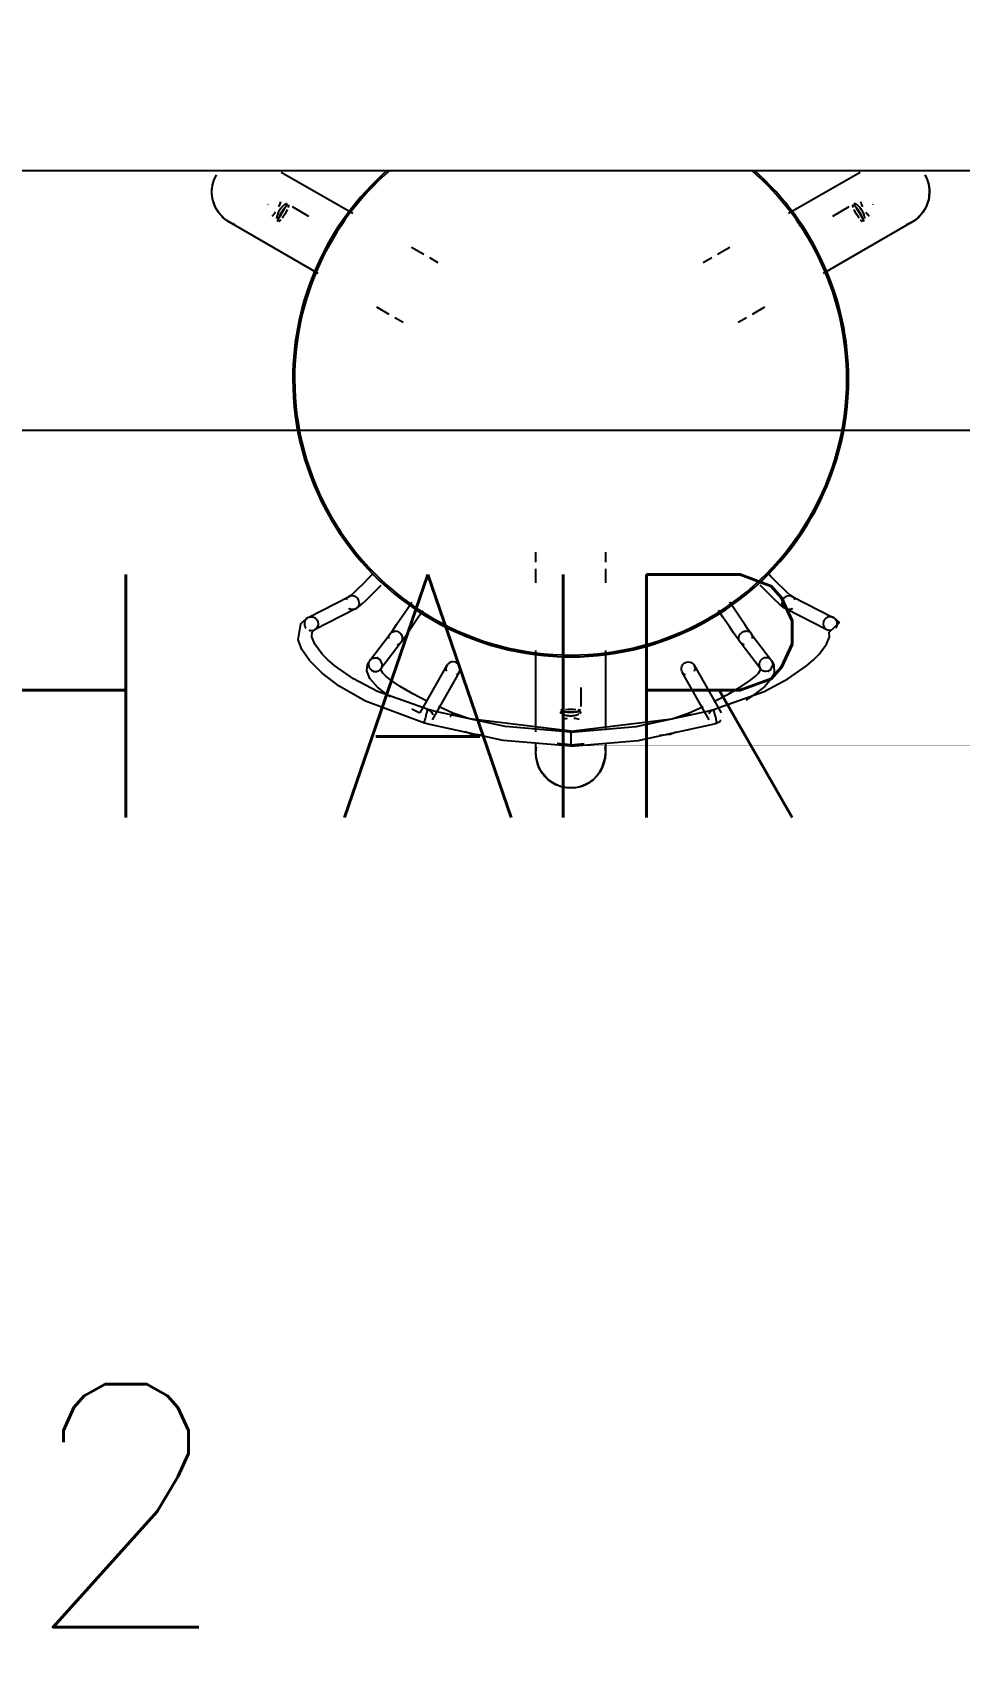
# Model space of a CAD drawing. Header units: millimetres. Extents: x 148480 to 578986, y 39883 to 155062.
# Drawn here: x 254010 to 254774, y 121563 to 122895 of the extents above; entities that cross this region are included whole.
import ezdxf

# ---------------------------------------------------------------- set-up
doc = ezdxf.new("R2010")
doc.units = ezdxf.units.MM
for name, color, linetype in [('HATCH', 8, 'Continuous'), ('Hatch 01_UC', 7, 'Continuous'), ('HVAC-SECTIONS', 7, 'Continuous'), ('I - MODULAR', 44, 'Continuous'), ('Layer4', 6, 'Continuous'), ('M-HVAC-TEXT', 7, 'Continuous')]:
    doc.layers.add(name, color=color, linetype=linetype)
doc.styles.add('R', font='romans.shx')

# ---------------------------------------------------------------- blocks, each defined once
blk = doc.blocks.new('GFC1')
at = {"color": 8}
for p, q in [((326955.2, 123703.8), (326965.3, 123698)), ((327207.1, 123698), (327217.2, 123703.8)), ((326970, 123695.2), (326976.9, 123691.2)), ((327195.4, 123691.2), (327202.3, 123695.2)), ((326936.7, 123648.4), (326926.6, 123654.3)), ((327245.8, 123654.3), (327235.7, 123648.4)), ((326948.3, 123641.7), (326941.4, 123645.7)), ((327230.9, 123645.7), (327224, 123641.7)), ((327057.6, 123444.5), (327057.6, 123452.5)), ((327114.8, 123452.5), (327114.8, 123444.5)), ((327057.6, 123427.3), (327057.6, 123439)), ((327114.8, 123439), (327114.8, 123427.3))]:
    blk.add_line(p, q, dxfattribs=at)
at = {"layer": 'I - MODULAR', "color": 8}
for p, q in [((326847.9, 123765.7), (326906.8, 123731.7)), ((327265.6, 123731.7), (327324.5, 123765.7)), ((326837.4, 123738.6), (326837.2, 123738.9)), ((326856.8, 123737.2), (326870.3, 123729.4)), ((327302, 123729.4), (327315.6, 123737.2)), ((327335.1, 123738.9), (327334.9, 123738.6)), ((326878.2, 123682.2), (326805.2, 123724.3)), ((327367.2, 123724.3), (327294.2, 123682.2)), ((326870, 123398.8), (326903.8, 123416.1)), ((327268.6, 123416.1), (327302.4, 123398.8)), ((326868.8, 123398), (326864.9, 123394.6)), ((326909, 123405.9), (326875.2, 123388.6)), ((327297.2, 123388.6), (327263.4, 123405.9)), ((327307.5, 123394.6), (327303.6, 123398)), ((326876.3, 123389.4), (326873.3, 123386.8)), ((326920.8, 123363.5), (326937.5, 123385.4)), ((327234.9, 123385.4), (327251.6, 123363.5)), ((327307.5, 123394.6), (327299.1, 123386.8)), ((326946.6, 123378.5), (326929.9, 123356.6)), ((327057.6, 123304.7), (327057.6, 123371.6)), ((327114.8, 123371.6), (327114.8, 123305.9)), ((327242.5, 123356.6), (327225.8, 123378.5)), ((326962.2, 123320.2), (326984.4, 123359.5)), ((327188, 123359.5), (327210.1, 123320.2)), ((326994.4, 123353.8), (326972.2, 123314.6)), ((327200.2, 123314.6), (327178, 123353.8)), ((327094.5, 123341.1), (327094.5, 123325.5)), ((326962, 123320), (326955.4, 123323.4)), ((326989.1, 123320.1), (326977.4, 123325.5)), ((327183.3, 123320.1), (327195.3, 123325.6)), ((327057.6, 123287.2), (327057.6, 123295.2)), ((327086.2, 123293.8), (327075, 123295)), ((327086.2, 123293.8), (327097.4, 123295)), ((327114.8, 123295.4), (327114.8, 123287.2))]:
    blk.add_line(p, q, dxfattribs=at)
at = {"layer": 'I - MODULAR', "color": 8, "linetype": 'Continuous'}
blk.add_lwpolyline([(327658, 123766.8), (323758, 123766.8), (323758, 124366.8), (327658, 124366.8)], close=True, dxfattribs=at)
at = {"layer": 'I - MODULAR', "color": 8, "flags": 128}
for points in [[(326805.2, 123724.3), (326801.7, 123726.7), (326796.1, 123732.5), (326794, 123736), (326791.3, 123743.6), (326790.8, 123747.5), (326790.8, 123751.7), (326792.1, 123758.1), (326794.5, 123763.5)], [(327377.9, 123763.5), (327379.7, 123759.5), (327380.9, 123755.6), (327381.5, 123751.7), (327381.1, 123743.6), (327378.4, 123736), (327376.3, 123732.6), (327370.6, 123726.7), (327367.2, 123724.3)], [(326903.3, 123415.8), (326905.4, 123417.3), (326907.9, 123419.5), (326911.5, 123423), (326914.7, 123426.1), (326921.2, 123432.6), (326923.2, 123434.7)], [(326909.5, 123406.2), (326910.1, 123406.5), (326911.3, 123407.4), (326914.4, 123410), (326917.7, 123413.1), (326920.3, 123415.6), (326923.9, 123419.1), (326930.2, 123425.4)], [(327262.9, 123406.2), (327262.3, 123406.5), (327261.1, 123407.4), (327258, 123410), (327254.7, 123413.1), (327252.1, 123415.6), (327248.5, 123419.1), (327242.2, 123425.4)], [(327269.1, 123415.8), (327267, 123417.3), (327264.5, 123419.5), (327260.9, 123423), (327257.7, 123426.1), (327251.1, 123432.6), (327249.2, 123434.7)], [(326902.5, 123415.2), (326902.1, 123414.7), (326901.7, 123414.2), (326901.2, 123413.4)], [(326912, 123411), (326911.8, 123412.4), (326911.3, 123413.8), (326910.4, 123415), (326909.2, 123415.9), (326907.9, 123416.4), (326906.4, 123416.7), (326905, 123416.5), (326903.6, 123416), (326902.5, 123415.2)], [(326937.4, 123385.3), (326940.2, 123389.2), (326942.8, 123393), (326945.9, 123397.4), (326951.4, 123405.6), (326955.4, 123411.5)], [(327235, 123385.3), (327232.2, 123389.2), (327229.6, 123393), (327226.5, 123397.4), (327221, 123405.6), (327217, 123411.5)], [(327269.9, 123415.2), (327268.7, 123416), (327267.4, 123416.5), (327266, 123416.7), (327264.5, 123416.4), (327263.2, 123415.9), (327262, 123415), (327261.1, 123413.8), (327260.6, 123412.4), (327260.3, 123411)], [(327271.1, 123413.4), (327270.7, 123414.2), (327270.2, 123414.7), (327269.9, 123415.2)], [(326868.7, 123397.9), (326869.8, 123398.7), (326871, 123399.2), (326872.3, 123399.4), (326873.6, 123399.3), (326874.6, 123399.1), (326875.7, 123398.6), (326876.5, 123397.8), (326877.4, 123396.6), (326878, 123395.2), (326878.2, 123393.7)], [(326946.6, 123378.5), (326947.7, 123380), (326949.4, 123382.4), (326952, 123386.2), (326955.1, 123390.7), (326960.7, 123399), (326964.5, 123404.5)], [(327225.7, 123378.5), (327224.7, 123380), (327223, 123382.4), (327220.4, 123386.1), (327217.3, 123390.7), (327211.6, 123399), (327207.9, 123404.5)], [(327303.7, 123397.9), (327304.2, 123397.4), (327304.6, 123396.7), (327305, 123396), (327305.3, 123395.3), (327305.4, 123394.5), (327305.5, 123393.7)], [(326965.7, 123311.8), (326917.1, 123329.9), (326895.5, 123342.2), (326881.4, 123352.9), (326871.1, 123363.3), (326864.9, 123372.5), (326861.9, 123380.4), (326864.1, 123393.7), (326864.9, 123394.6)], [(326968.7, 123322.9), (326927, 123337.9), (326907.3, 123348.3), (326892, 123358.9), (326886.3, 123363.9), (326881.6, 123368.6), (326875.5, 123376.9), (326873.1, 123382.9), (326873.3, 123386.8)], [(326878.2, 123393.7), (326878.2, 123392.8), (326877.9, 123391.9), (326877.6, 123391), (326877.1, 123390.2), (326876.5, 123389.5)], [(326946.7, 123378.7), (326947.3, 123379.7), (326947.6, 123381), (326947.7, 123382.4), (326947.4, 123383.7), (326946.7, 123385), (326945.8, 123386), (326944.7, 123386.8), (326943.4, 123387.4), (326942, 123387.6)], [(327203.7, 123322.9), (327245.4, 123337.9), (327265.1, 123348.3), (327280.4, 123358.9), (327286.1, 123363.9), (327290.8, 123368.6), (327296.9, 123376.9), (327299.3, 123382.9), (327299.1, 123386.8)], [(327235.1, 123385.2), (327234.7, 123385.6), (327234.2, 123386.1), (327233.7, 123386.6), (327233.1, 123386.9), (327232.4, 123387.2), (327231.8, 123387.4), (327231.1, 123387.5), (327230.4, 123387.6)], [(327236, 123381.5), (327236, 123382.8), (327235.6, 123384.2), (327235.1, 123385.2)], [(327300.2, 123388.1), (327298.6, 123388.1), (327297.2, 123388.7), (327295.9, 123389.5)], [(327305.5, 123393.7), (327305.3, 123392.3), (327304.5, 123390.3), (327304.2, 123390.1)], [(326943.3, 123376.4), (326943.9, 123376.5), (326944.5, 123376.8), (326945, 123377), (326945.5, 123377.4), (326946, 123377.8), (326946.4, 123378.3), (326946.7, 123378.7)], [(326937.9, 123333.4), (326932.2, 123337.3), (326927, 123341.4), (326920.7, 123348.6), (326918.3, 123355), (326919, 123359.9), (326920, 123362.1), (326920.1, 123362.3)], [(326920.6, 123363.3), (326921.2, 123364), (326921.9, 123364.6), (326922.7, 123365.1), (326923.5, 123365.4), (326924.4, 123365.6), (326925.3, 123365.7)], [(326925.3, 123365.7), (326927.3, 123365.5), (326926.9, 123365.5), (326929, 123364.3), (326931, 123359.9), (326930, 123356.8)], [(326968.3, 123329.7), (326956.1, 123336), (326945.8, 123341.9), (326939, 123346.5), (326934.3, 123350.2), (326931.6, 123353), (326929.7, 123356.2), (326930.6, 123357.8)], [(326989.4, 123362.3), (326988.1, 123362.2), (326986.8, 123361.7), (326985.7, 123361), (326984.8, 123360), (326984.1, 123358.9)], [(326994.7, 123354.4), (326995.1, 123356.6), (326994.7, 123358.8), (326993.4, 123360.6), (326991.6, 123361.9), (326989.4, 123362.3)], [(327188.2, 123354.5), (327188.7, 123356.7), (327188.2, 123358.9)], [(327204.1, 123329.7), (327216.3, 123336), (327226.5, 123341.9), (327233.4, 123346.5), (327238, 123350.2), (327240.8, 123353), (327242.7, 123356.2), (327241.9, 123357.5), (327241.8, 123357.8)], [(327252.3, 123362.3), (327253.5, 123359.6), (327253.7, 123353.1), (327251.4, 123348.2), (327246, 123342), (327235.9, 123334.3), (327230.3, 123330.8)], [(327247, 123354.4), (327246.1, 123354.4), (327245.2, 123354.6), (327244.4, 123355), (327243.6, 123355.5), (327242.9, 123356.1), (327242.3, 123356.8)], [(327251.7, 123363.3), (327252.7, 123360.1), (327250.4, 123355.5), (327248.7, 123354.5), (327249, 123354.5), (327247, 123354.4)], [(327177.7, 123354.4), (327178.4, 123353.3), (327179.2, 123352.3), (327180.4, 123351.6)], [(327086.2, 123304.3), (327032.3, 123308.9), (326973.5, 123321.7), (326968.7, 123322.9)], [(327086.2, 123305.2), (327002.8, 123315.3), (326989.1, 123320.1)], [(327086.2, 123304.3), (327140.1, 123308.9), (327198.9, 123321.7), (327203.7, 123322.9)], [(327086.2, 123305.2), (327169.6, 123315.3), (327183.3, 123320.1)], [(327086.2, 123292.9), (327030.6, 123297.6), (326970.2, 123310.7), (326965.7, 123311.8)], [(327013.1, 123301.8), (327004.2, 123302.8), (326999.4, 123304.5)], [(327086.2, 123292.9), (327141.8, 123297.6), (327202.1, 123310.7), (327206.7, 123311.8)], [(327159.2, 123301.8), (327168.2, 123302.8), (327173, 123304.5)], [(327086.2, 123258.4), (327081.8, 123258.7), (327077.8, 123259.6), (327074.1, 123261.1), (327067.3, 123265.5), (327062.1, 123271.6), (327060.2, 123275.2), (327057.9, 123283.1), (327057.6, 123287.2)], [(327086.2, 123258.4), (327090.5, 123258.7), (327094.5, 123259.6), (327098.2, 123261.1), (327101.8, 123263), (327105, 123265.5), (327107.8, 123268.4), (327110.3, 123271.6), (327112.2, 123275.2), (327114.5, 123283.1), (327114.8, 123287.2)]]:
    blk.add_lwpolyline(points, dxfattribs=at)
at = {"layer": 'I - MODULAR', "color": 8}
for radius, start, end in [(228.8, 131.4051, 180), (228.8, 131.4051, 180), (227.4, 130.9628, 180), (227.4, 0, 49.0372), (228.8, 0, 48.5949), (228.8, 0, 48.5949), (228.8, 180, 0), (228.8, 180, 0), (227.4, 180, 0)]:
    blk.add_arc((327086.2, 123595.2), radius, start, end, dxfattribs=at)
at = {"layer": 'I - MODULAR', "color": 8, "extrusion": (0, 0, -1)}
for centre, major_axis, ratio, start_param, end_param in [((326849.5, 123731.8), (-4.17, -7.23), 0.173648, 0.261799, 2.879793), ((326849.5, 123731.8), (-4.17, -7.23), 0.173648, 4.18879, 5.235988), ((326849.5, 123731.8), (-4.17, -7.23), 0.173648, 3.403392, 3.926991), ((327322.8, 123731.8), (4.17, -7.23), 0.173648, 2.356194, 2.879793), ((327322.8, 123731.8), (4.17, -7.23), 0.173648, 3.403392, 6.021386), ((327322.8, 123731.8), (4.17, -7.23), 0.173648, 1.047198, 2.094395), ((326849.5, 123731.8), (-4.17, -7.23), 0.173648, 5.497787, 6.021386), ((327322.8, 123731.8), (4.17, -7.23), 0.173648, 0.261799, 0.785398), ((326989.4, 123356.6), (4.98, -2.81), 0.992436, 2.248945, 3.041791), ((327183, 123356.6), (-4.98, -2.81), 0.992436, 0.099802, 2.081916), ((327183, 123356.6), (-4.98, -2.81), 0.992436, 2.081916, 3.241394), ((326989.4, 123356.6), (4.98, -2.81), 0.992436, 6.183384, 6.879071), ((326967.2, 123317.4), (4.98, -2.81), 0.992436, 4.201269, 5.531684), ((327086.2, 123321.9), (8.35, 0), 0.173648, 3.403392, 3.926991), ((327086.2, 123321.9), (8.35, 0), 0.173648, 0.261799, 2.879793), ((327086.2, 123321.9), (8.35, 0), 0.173648, 4.18879, 5.235988), ((327086.2, 123321.9), (8.35, 0), 0.173648, 5.497787, 6.021386), ((327205.2, 123317.4), (-4.98, -2.81), 0.992436, 0.957956, 2.081916), ((327205.2, 123317.4), (-4.98, -2.81), 0.992436, 4.258135, 5.223509)]:
    blk.add_ellipse(centre, major_axis=major_axis, ratio=ratio, start_param=start_param, end_param=end_param, dxfattribs=at)
at = {"layer": 'I - MODULAR', "color": 8}
for points, knots in [([(326809.7, 123722.2), (326808.1, 123722.8), (326805.1, 123724.2), (326801, 123727.1), (326797.4, 123730.7), (326794.5, 123734.7), (326792.4, 123739.3), (326791, 123744.2), (326790.6, 123749.2), (326791.1, 123755.9), (326792.8, 123760.5), (326794.5, 123763.5)], [-0.5555556, -0.5555556, -0.5555556, -0.5555556, -0.5, -0.4444444, -0.3888889, -0.3333333, -0.2777778, -0.2222222, -0.1666667, -0.1111111, 0, 0, 0, 0]), ([(326809.7, 123722.2), (326808.6, 123722.6), (326806.5, 123723.6), (326803.5, 123725.3), (326800.6, 123727.5), (326797.4, 123730.7), (326794.5, 123734.7), (326792.4, 123739.3), (326791, 123744.1), (326790.6, 123749.1), (326791, 123754.2), (326792.3, 123758.9), (326793.7, 123762), (326794.5, 123763.5)], [-0.5555556, -0.5555556, -0.5555556, -0.5555556, -0.5138889, -0.4791667, -0.4444444, -0.3888889, -0.3333333, -0.2777778, -0.2222222, -0.1666667, -0.1111111, -0.0555556, 0, 0, 0, 0]), ([(327377.8, 123763.5), (327379.6, 123760.5), (327381.2, 123755.9), (327381.8, 123749.2), (327381.3, 123744.2), (327380, 123739.3), (327377.9, 123734.7), (327374.9, 123730.7), (327371.4, 123727.1), (327367.3, 123724.2), (327364.2, 123722.8), (327362.7, 123722.2)], [-1, -1, -1, -1, -0.8888889, -0.8333333, -0.7777778, -0.7222222, -0.6666667, -0.6111111, -0.5555556, -0.5, -0.4444444, -0.4444444, -0.4444444, -0.4444444]), ([(327377.8, 123763.5), (327380, 123759.7), (327381.8, 123753.9), (327381.6, 123746.4), (327380.9, 123742.3), (327379.9, 123739.3), (327378.6, 123736.4), (327376.6, 123732.9), (327373.2, 123728.7), (327369.2, 123725.5), (327365.5, 123723.4), (327363.6, 123722.6), (327362.7, 123722.2)], [-1, -1, -1, -1, -0.8611111, -0.7916667, -0.7569444, -0.7222222, -0.6875, -0.6527778, -0.5833333, -0.5138889, -0.4791667, -0.4444444, -0.4444444, -0.4444444, -0.4444444]), ([(326846.1, 123733.7), (326845.8, 123733.2), (326845.2, 123732.1), (326844.7, 123730.7), (326844.4, 123729.6), (326844.2, 123728.8), (326844, 123728.1), (326844, 123727.7), (326844, 123727.4)], [-1, -1, -1, -1, -0.8571429, -0.7142857, -0.6428571, -0.5714286, -0.5, -0.4285714, -0.4285714, -0.4285714, -0.4285714]), ([(326844.6, 123725.2), (326844.7, 123725.3), (326844.9, 123725.6), (326845.2, 123726.1), (326845.5, 123726.5), (326845.8, 123727.1), (326846.1, 123727.7), (326846.5, 123728.4), (326847, 123729.3), (326847.7, 123730.6), (326848.3, 123731.7), (326848.6, 123732.3)], [-0.8571429, -0.8571429, -0.8571429, -0.8571429, -0.7142857, -0.6428571, -0.5714286, -0.5, -0.4285714, -0.3571429, -0.2857143, -0.1428571, 0, 0, 0, 0]), ([(326847.2, 123741.1), (326847, 123740.5), (326846.6, 123739.1), (326845.9, 123737.7), (326845.5, 123737)], [-0.07703691, -0.07703691, -0.07703691, -0.07703691, -0.05555556, -0.0274858, -0.0274858, -0.0274858, -0.0274858]), ([(326852.2, 123739.6), (326852, 123739.6), (326851.6, 123739.4), (326851, 123739.1), (326850.5, 123738.8), (326850, 123738.3), (326849.4, 123737.9), (326848.8, 123737.3), (326848.1, 123736.5), (326847.1, 123735.3), (326846.4, 123734.3), (326846.1, 123733.7)], [-0.8571429, -0.8571429, -0.8571429, -0.8571429, -0.7142857, -0.6428571, -0.5714286, -0.5, -0.4285714, -0.3571429, -0.2857143, -0.1428571, 0, 0, 0, 0]), ([(326848.6, 123732.3), (326848.9, 123732.8), (326849.6, 123733.9), (326850.4, 123735.2), (326851, 123736.1), (326851.4, 123736.7), (326851.7, 123737.3), (326852.1, 123737.9), (326852.3, 123738.3), (326852.5, 123738.6), (326852.5, 123738.7)], [-1, -1, -1, -1, -0.8571429, -0.7142857, -0.6428571, -0.5714286, -0.5, -0.4285714, -0.3571429, -0.2857143, -0.2857143, -0.2857143, -0.2857143]), ([(327319.9, 123738.7), (327319.9, 123738.6), (327320, 123738.3), (327320.3, 123737.9), (327320.6, 123737.3), (327321, 123736.7), (327321.4, 123736.1), (327322, 123735.2), (327322.8, 123733.9), (327323.4, 123732.8), (327323.8, 123732.3)], [-0.7142857, -0.7142857, -0.7142857, -0.7142857, -0.6428571, -0.5714286, -0.5, -0.4285714, -0.3571429, -0.2857143, -0.1428571, 0, 0, 0, 0]), ([(327326.3, 123733.7), (327326, 123734.3), (327325.3, 123735.3), (327324.3, 123736.5), (327323.6, 123737.3), (327323, 123737.9), (327322.4, 123738.3), (327321.9, 123738.8), (327321.4, 123739.1), (327320.8, 123739.4), (327320.4, 123739.6), (327320.2, 123739.6)], [-1, -1, -1, -1, -0.8571429, -0.7142857, -0.6428571, -0.5714286, -0.5, -0.4285714, -0.3571429, -0.2857143, -0.1428571, -0.1428571, -0.1428571, -0.1428571]), ([(327323.8, 123732.3), (327324.1, 123731.7), (327324.7, 123730.6), (327325.4, 123729.3), (327325.9, 123728.4), (327326.2, 123727.7), (327326.6, 123727.1), (327326.9, 123726.5), (327327.1, 123726.1), (327327.5, 123725.6), (327327.7, 123725.3), (327327.8, 123725.2)], [-1, -1, -1, -1, -0.8571429, -0.7142857, -0.6428571, -0.5714286, -0.5, -0.4285714, -0.3571429, -0.2857143, -0.1428571, -0.1428571, -0.1428571, -0.1428571]), ([(327328.4, 123727.4), (327328.4, 123727.7), (327328.3, 123728.1), (327328.2, 123728.8), (327328, 123729.6), (327327.7, 123730.7), (327327.2, 123732.1), (327326.6, 123733.2), (327326.3, 123733.7)], [-0.5714286, -0.5714286, -0.5714286, -0.5714286, -0.5, -0.4285714, -0.3571429, -0.2857143, -0.1428571, 0, 0, 0, 0]), ([(327332.2, 123729), (327331.8, 123729.5), (327330.8, 123730.6), (327329.9, 123731.8), (327329.4, 123732.5)], [-0.07874903, -0.07874903, -0.07874903, -0.07874903, -0.05555556, -0.02873291, -0.02873291, -0.02873291, -0.02873291]), ([(326912, 123411), (326912, 123410.7), (326912, 123410.3), (326911.9, 123409.7), (326911.8, 123409.4), (326911.7, 123409.1), (326911.6, 123408.8), (326911.5, 123408.4), (326911.3, 123408.2), (326911.2, 123407.9), (326911.1, 123407.7), (326910.9, 123407.6), (326910.8, 123407.4), (326910.6, 123407.2), (326910.5, 123407), (326910.3, 123406.9), (326910.3, 123406.8), (326910.3, 123406.8)], [0, 0, 0, 0, 0.166667, 0.25, 0.3125, 0.375, 0.458333, 0.510417, 0.583333, 0.635417, 0.6875, 0.729167, 0.770833, 0.822917, 0.895833, 0.958333, 1, 1, 1, 1]), ([(327262.1, 123406.8), (327262.1, 123406.8), (327262, 123406.9), (327261.9, 123407), (327261.8, 123407.2), (327261.6, 123407.4), (327261.5, 123407.6), (327261.3, 123407.7), (327261.2, 123407.9), (327261, 123408.2), (327260.9, 123408.4), (327260.8, 123408.7), (327260.6, 123409.1), (327260.5, 123409.4), (327260.5, 123409.7), (327260.4, 123410.1), (327260.4, 123410.5), (327260.3, 123410.8), (327260.3, 123411)], [0, 0, 0, 0, 0.041667, 0.104167, 0.161458, 0.229167, 0.270833, 0.3125, 0.364583, 0.416667, 0.479167, 0.541667, 0.625, 0.6875, 0.75, 0.833333, 0.916667, 1, 1, 1, 1]), ([(326868.7, 123397.9), (326868.6, 123397.8), (326868.4, 123397.7), (326868.2, 123397.4), (326868, 123397.2), (326867.8, 123396.9), (326867.7, 123396.6), (326867.5, 123396.4), (326867.4, 123396), (326867.2, 123395.7), (326867.1, 123395.3), (326867, 123394.9), (326866.9, 123394.4), (326866.9, 123394), (326866.9, 123393.7)], [0, 0, 0, 0, 0.083333, 0.145833, 0.208333, 0.291667, 0.354167, 0.416667, 0.5, 0.583333, 0.666667, 0.75, 0.833333, 1, 1, 1, 1]), ([(326910.3, 123406.8), (326910.1, 123406.6), (326909.8, 123406.4), (326909.4, 123406.1), (326909.1, 123406), (326908.8, 123405.8), (326908.5, 123405.6), (326908.1, 123405.5), (326907.8, 123405.4), (326907.4, 123405.3), (326907.1, 123405.3), (326906.7, 123405.3), (326906.3, 123405.3), (326906, 123405.3), (326905.6, 123405.3), (326905.3, 123405.4), (326904.9, 123405.5), (326904.5, 123405.6), (326904.1, 123405.8), (326903.8, 123405.9), (326903.5, 123406.1)], [0, 0, 0, 0, 0.0555556, 0.0833333, 0.1111111, 0.1388889, 0.1666667, 0.1944444, 0.2222222, 0.25, 0.2777778, 0.3055556, 0.3333333, 0.3611111, 0.3888889, 0.4166667, 0.4444444, 0.4722222, 0.5, 0.5555556, 0.5555556, 0.5555556, 0.5555556]), ([(327268.8, 123406.1), (327268.6, 123405.9), (327268.3, 123405.8), (327267.8, 123405.6), (327267.5, 123405.5), (327267.1, 123405.4), (327266.8, 123405.3), (327266.4, 123405.3), (327266, 123405.3), (327265.7, 123405.3), (327265.3, 123405.3), (327265, 123405.3), (327264.6, 123405.4), (327264.2, 123405.5), (327263.9, 123405.6), (327263.6, 123405.8), (327263.2, 123406), (327262.9, 123406.1), (327262.5, 123406.4), (327262.3, 123406.6), (327262.1, 123406.8)], [0.4444444, 0.4444444, 0.4444444, 0.4444444, 0.5, 0.5277778, 0.5555556, 0.5833333, 0.6111111, 0.6388889, 0.6666667, 0.6944444, 0.7222222, 0.75, 0.7777778, 0.8055556, 0.8333333, 0.8611111, 0.8888889, 0.9166667, 0.9444444, 1, 1, 1, 1]), ([(327303.7, 123397.9), (327303.5, 123398.1), (327303.3, 123398.3), (327302.9, 123398.5), (327302.7, 123398.7), (327302.4, 123398.9), (327302.1, 123399), (327301.7, 123399.1), (327301.4, 123399.2), (327301.1, 123399.3), (327300.8, 123399.4), (327300.5, 123399.4), (327300.2, 123399.4), (327299.9, 123399.4), (327299.5, 123399.4), (327299.2, 123399.4), (327298.9, 123399.3), (327298.6, 123399.3), (327298.3, 123399.2), (327298, 123399.2), (327297.8, 123399.1), (327297.6, 123399), (327297.5, 123398.9), (327297.4, 123398.8), (327297.3, 123398.7), (327297, 123398.5), (327296.6, 123398.3), (327296.2, 123398), (327295.9, 123397.8), (327295.7, 123397.6), (327295.5, 123397.4), (327295.3, 123397.1), (327295.1, 123396.9), (327295, 123396.6), (327294.8, 123396.3), (327294.6, 123395.9), (327294.4, 123395.5), (327294.3, 123395.1), (327294.3, 123394.8), (327294.2, 123394.3), (327294.2, 123394), (327294.2, 123393.7)], [0, 0, 0, 0, 0.05, 0.075, 0.1, 0.125, 0.15, 0.175, 0.2, 0.225, 0.25, 0.275, 0.29375, 0.3125, 0.35, 0.375, 0.39375, 0.425, 0.45, 0.475, 0.5, 0.525, 0.55, 0.575, 0.59375, 0.6125, 0.65, 0.675, 0.6875, 0.703125, 0.725, 0.75, 0.775, 0.79375, 0.8125, 0.85, 0.875, 0.9, 0.925, 0.95, 1, 1, 1, 1]), ([(326866.9, 123393.7), (326866.9, 123393.6), (326866.9, 123393.4), (326866.9, 123393), (326867, 123392.6), (326867.1, 123392.3), (326867.1, 123392), (326867.3, 123391.6), (326867.5, 123391.1), (326867.7, 123390.7), (326867.9, 123390.4), (326867.9, 123390.3), (326868, 123390.3)], [0, 0, 0, 0, 0.0277778, 0.0555556, 0.0833333, 0.1111111, 0.125, 0.1388889, 0.1666667, 0.1944444, 0.2083333, 0.2222222, 0.2222222, 0.2222222, 0.2222222]), ([(326870.8, 123388.4), (326870.8, 123388.3), (326871.1, 123388.3), (326871.4, 123388.2), (326871.9, 123388.1), (326872.3, 123388), (326872.6, 123388), (326873.2, 123388), (326873.8, 123388.1), (326874.4, 123388.3), (326874.9, 123388.5), (326875.3, 123388.7), (326875.9, 123389.1), (326876.3, 123389.4), (326876.5, 123389.5)], [0.5555556, 0.5555556, 0.5555556, 0.5555556, 0.5694444, 0.6111111, 0.6388889, 0.6666667, 0.6944444, 0.7222222, 0.7777778, 0.8333333, 0.8611111, 0.8888889, 0.9444444, 1, 1, 1, 1]), ([(326936.4, 123381.5), (326936.4, 123381.6), (326936.3, 123381.8), (326936.3, 123382.2), (326936.4, 123382.5), (326936.4, 123382.9), (326936.5, 123383.2), (326936.6, 123383.6), (326936.7, 123383.9), (326936.8, 123384.1), (326936.9, 123384.4), (326937, 123384.7), (326937.2, 123385), (326937.3, 123385.1), (326937.3, 123385.2)], [0.6666667, 0.6666667, 0.6666667, 0.6666667, 0.6944444, 0.7222222, 0.75, 0.7777778, 0.8055556, 0.8333333, 0.8611111, 0.8819444, 0.9027778, 0.9305556, 0.9722222, 1, 1, 1, 1]), ([(326937.3, 123385.2), (326937.4, 123385.3), (326937.5, 123385.4), (326937.6, 123385.6), (326937.8, 123385.8), (326938, 123386), (326938.2, 123386.1), (326938.4, 123386.3), (326938.7, 123386.5), (326938.9, 123386.7), (326939.2, 123386.9), (326939.5, 123387), (326940, 123387.2), (326940.6, 123387.4), (326941.3, 123387.5), (326941.8, 123387.6), (326942, 123387.6)], [0, 0, 0, 0, 0.0625, 0.109375, 0.15625, 0.203125, 0.246094, 0.296875, 0.34375, 0.4375, 0.484375, 0.53125, 0.59375, 0.75, 0.875, 1, 1, 1, 1]), ([(327225.7, 123378.6), (327225.6, 123378.7), (327225.5, 123378.8), (327225.4, 123379.1), (327225.3, 123379.3), (327225.1, 123379.6), (327225, 123379.9), (327224.9, 123380.2), (327224.8, 123380.6), (327224.7, 123381), (327224.7, 123381.3), (327224.7, 123381.7), (327224.7, 123382), (327224.7, 123382.3), (327224.7, 123382.7), (327224.8, 123383.1), (327225, 123383.7), (327225.3, 123384.4), (327225.6, 123385), (327226, 123385.5), (327226.5, 123386), (327227.1, 123386.5), (327227.7, 123386.9), (327228.2, 123387.1), (327228.6, 123387.3), (327229, 123387.4), (327229.3, 123387.5), (327229.8, 123387.5), (327230.1, 123387.6), (327230.4, 123387.6)], [0, 0, 0, 0, 0.027778, 0.055556, 0.083333, 0.104167, 0.125, 0.166667, 0.194444, 0.222222, 0.25, 0.277778, 0.305556, 0.333333, 0.361111, 0.388889, 0.444444, 0.5, 0.555556, 0.611111, 0.666667, 0.722222, 0.777778, 0.833333, 0.861111, 0.888889, 0.916667, 0.944444, 1, 1, 1, 1]), ([(327294.2, 123393.7), (327294.1, 123393.4), (327294.2, 123393), (327294.3, 123392.4), (327294.4, 123392.1), (327294.4, 123391.9), (327294.5, 123391.7), (327294.6, 123391.4), (327294.7, 123391.2), (327294.8, 123391), (327294.9, 123390.8), (327295, 123390.6), (327295.2, 123390.4), (327295.3, 123390.2), (327295.4, 123390.1), (327295.6, 123389.8), (327295.8, 123389.7), (327295.9, 123389.5)], [0, 0, 0, 0, 0.2, 0.3, 0.35, 0.4, 0.45, 0.5, 0.55, 0.6, 0.65, 0.7, 0.75, 0.8, 0.85, 0.9, 1, 1, 1, 1]), ([(327229.1, 123376.4), (327229, 123376.4), (327228.8, 123376.4), (327228.5, 123376.5), (327228.2, 123376.6), (327227.9, 123376.7), (327227.7, 123376.9), (327227.5, 123377), (327227.2, 123377.1), (327227, 123377.3), (327226.8, 123377.5), (327226.6, 123377.6), (327226.4, 123377.8), (327226.2, 123378), (327226, 123378.2), (327225.9, 123378.4), (327225.7, 123378.5), (327225.7, 123378.6)], [0.2222222, 0.2222222, 0.2222222, 0.2222222, 0.2777778, 0.3333333, 0.3888889, 0.4444444, 0.5, 0.5416667, 0.5833333, 0.6388889, 0.6944444, 0.7361111, 0.7777778, 0.8194444, 0.8611111, 0.9166667, 1, 1, 1, 1]), ([(326920.7, 123363.3), (326920.6, 123363.2), (326920.4, 123362.9), (326920.1, 123362.3), (326919.9, 123361.8), (326919.8, 123361.3), (326919.7, 123360.9), (326919.7, 123360.5), (326919.7, 123360.1), (326919.7, 123359.6), (326919.8, 123358.8), (326920.1, 123358), (326920.5, 123357.2), (326921, 123356.4), (326921.8, 123355.7), (326922.6, 123355.2), (326923, 123354.9), (326923.3, 123354.8), (326923.6, 123354.7), (326923.7, 123354.6), (326923.8, 123354.5), (326923.9, 123354.5), (326923.6, 123354.5), (326923.3, 123354.5), (326923.5, 123354.5), (326924, 123354.4), (326924.6, 123354.3), (326925.1, 123354.3), (326925.3, 123354.4)], [0, 0, 0, 0, 0.05, 0.1, 0.125, 0.15, 0.175, 0.1875, 0.2, 0.225, 0.25, 0.275, 0.3, 0.325, 0.35, 0.4, 0.425, 0.45, 0.475, 0.525, 0.575, 0.6375, 0.7, 0.75, 0.85, 0.9, 0.95, 1, 1, 1, 1]), ([(326925.3, 123354.4), (326925.6, 123354.4), (326926.3, 123354.4), (326927, 123354.6), (326927.5, 123354.7), (326927.8, 123354.9), (326928, 123355), (326928.2, 123355.1), (326928.4, 123355.2), (326928.6, 123355.3), (326928.8, 123355.4), (326928.9, 123355.6), (326929.1, 123355.7), (326929.3, 123355.9), (326929.5, 123356), (326929.6, 123356.2), (326929.8, 123356.4), (326929.9, 123356.6), (326930, 123356.7)], [0, 0, 0, 0, 0.166667, 0.333333, 0.416667, 0.458333, 0.5, 0.541667, 0.583333, 0.625, 0.666667, 0.708333, 0.75, 0.791667, 0.833333, 0.875, 0.916667, 1, 1, 1, 1]), ([(327247, 123365.7), (327246.6, 123365.7), (327246, 123365.6), (327245.3, 123365.4), (327244.9, 123365.2), (327244.6, 123365.1), (327244.4, 123364.9), (327244, 123364.7), (327243.4, 123364.3), (327242.7, 123363.6), (327242.1, 123362.8), (327241.8, 123362), (327241.6, 123361.5), (327241.4, 123360.9), (327241.4, 123360.2), (327241.4, 123359.6), (327241.4, 123359), (327241.6, 123358.4), (327241.8, 123357.6), (327242.1, 123357), (327242.4, 123356.7)], [0, 0, 0, 0, 0.1, 0.15, 0.175, 0.2, 0.225, 0.25, 0.3, 0.4, 0.5, 0.55, 0.6, 0.65, 0.7, 0.75, 0.8, 0.85, 0.9, 1, 1, 1, 1]), ([(327251.7, 123363.3), (327251.6, 123363.4), (327251.5, 123363.6), (327251.3, 123363.8), (327251.2, 123364), (327251, 123364.1), (327250.8, 123364.3), (327250.6, 123364.5), (327250.5, 123364.6), (327250.3, 123364.7), (327250.1, 123364.8), (327249.9, 123365), (327249.7, 123365.1), (327249.5, 123365.2), (327249.2, 123365.3), (327248.7, 123365.5), (327248, 123365.6), (327247.3, 123365.7), (327247, 123365.7)], [0, 0, 0, 0, 0.083333, 0.125, 0.166667, 0.208333, 0.25, 0.291667, 0.333333, 0.375, 0.416667, 0.458333, 0.5, 0.541667, 0.583333, 0.666667, 0.833333, 1, 1, 1, 1]), ([(326965.8, 123312.7), (326965.9, 123312.9), (326965.9, 123313.3), (326966.2, 123314.2), (326966.5, 123315.7), (326967, 123317.3), (326967.3, 123318.6), (326967.6, 123319.5), (326967.8, 123320.4), (326968.1, 123321.1), (326968.3, 123321.8), (326968.5, 123322.5), (326968.6, 123322.8), (326968.7, 123322.8)], [0, 0, 0, 0, 0.0555556, 0.1111111, 0.2222222, 0.3333333, 0.3888889, 0.4444444, 0.5, 0.5555556, 0.6111111, 0.6666667, 0.7777778, 0.7777778, 0.7777778, 0.7777778]), ([(326987.2, 123316.9), (326987.3, 123317.1), (326987.6, 123317.7), (326988, 123318.4), (326988.3, 123319), (326988.6, 123319.5), (326988.8, 123319.9), (326989, 123320.1), (326989, 123320.1), (326989.1, 123320.1)], [0.1111111, 0.1111111, 0.1111111, 0.1111111, 0.1666667, 0.2222222, 0.2777778, 0.3333333, 0.3888889, 0.4444444, 0.4956758, 0.4956758, 0.4956758, 0.4956758]), ([(326989.1, 123320.1), (326989.1, 123320.1), (326989.1, 123320.1), (326989.1, 123320), (326989.1, 123319.7), (326988.9, 123319.3), (326988.8, 123318.7), (326988.6, 123318.2), (326988.5, 123318.1)], [0.4980564, 0.4980564, 0.4980564, 0.4980564, 0.5, 0.5555556, 0.6111111, 0.6666667, 0.75, 0.7777778, 0.7777778, 0.7777778, 0.7777778]), ([(327086.2, 123320.8), (327085.6, 123320.8), (327084.3, 123320.8), (327082.8, 123320.9), (327081.7, 123321), (327081, 123321), (327080.3, 123321), (327079.6, 123321), (327079.1, 123321), (327078.8, 123321), (327078.7, 123321)], [-1, -1, -1, -1, -0.8571429, -0.7142857, -0.6428571, -0.5714286, -0.5, -0.4285714, -0.3571429, -0.2857143, -0.2857143, -0.2857143, -0.2857143]), ([(327079.1, 123315.1), (327079.8, 123315.3), (327081.2, 123315.6), (327082.7, 123315.8), (327083.6, 123315.8)], [-0.07874903, -0.07874903, -0.07874903, -0.07874903, -0.05555556, -0.02873291, -0.02873291, -0.02873291, -0.02873291]), ([(327079.7, 123319.2), (327079.9, 123319.1), (327080.3, 123319), (327081, 123318.7), (327081.7, 123318.5), (327082.8, 123318.2), (327084.3, 123318), (327085.6, 123317.9), (327086.2, 123317.9)], [-0.5714286, -0.5714286, -0.5714286, -0.5714286, -0.5, -0.4285714, -0.3571429, -0.2857143, -0.1428571, 0, 0, 0, 0]), ([(327094.5, 123320.6), (327094.5, 123320.7), (327094.4, 123320.9), (327093.9, 123321), (327093.3, 123321), (327092.7, 123321), (327092.1, 123321), (327091.4, 123321), (327090.6, 123321), (327089.6, 123320.9), (327088.1, 123320.8), (327086.8, 123320.8), (327086.2, 123320.8)], [-1, -1, -1, -1, -0.857143, -0.714286, -0.642857, -0.571429, -0.5, -0.428571, -0.357143, -0.285714, -0.142857, 0, 0, 0, 0]), ([(327086.2, 123317.9), (327086.8, 123317.9), (327088.1, 123318), (327089.6, 123318.2), (327090.6, 123318.5), (327091.4, 123318.7), (327092.1, 123319), (327092.6, 123319.2), (327092.9, 123319.3), (327093, 123319.3)], [-1, -1, -1, -1, -0.8571429, -0.7142857, -0.6428571, -0.5714286, -0.5, -0.4285714, -0.3958969, -0.3958969, -0.3958969, -0.3958969]), ([(327184.4, 123318.4), (327184.3, 123318.6), (327184.1, 123319), (327183.8, 123319.5), (327183.6, 123319.9), (327183.4, 123320.1), (327183.3, 123320.1), (327183.3, 123320.1)], [0.2222222, 0.2222222, 0.2222222, 0.2222222, 0.2777778, 0.3333333, 0.3888889, 0.4444444, 0.4956758, 0.4956758, 0.4956758, 0.4956758]), ([(327183.3, 123320.1), (327183.3, 123320.1), (327183.3, 123320.1), (327183.3, 123320), (327183.3, 123319.7), (327183.4, 123319.2), (327183.7, 123318.6), (327183.8, 123318.1)], [0.4980564, 0.4980564, 0.4980564, 0.4980564, 0.5, 0.5555556, 0.6111111, 0.6666667, 0.7777778, 0.7777778, 0.7777778, 0.7777778]), ([(327206.6, 123312.7), (327206.5, 123312.9), (327206.4, 123313.3), (327206.2, 123314.2), (327205.9, 123315.7), (327205.4, 123317.3), (327205.1, 123318.6), (327204.8, 123319.6), (327204.5, 123320.6), (327204.2, 123321.5), (327204, 123322.2), (327203.8, 123322.7), (327203.7, 123322.8), (327203.7, 123322.8)], [0, 0, 0, 0, 0.0555556, 0.1111111, 0.2222222, 0.3333333, 0.3888889, 0.4444444, 0.5138889, 0.5833333, 0.6527778, 0.7222222, 0.7777778, 0.7777778, 0.7777778, 0.7777778]), ([(326965.8, 123312.7), (326965.8, 123312.6), (326965.7, 123312.3), (326965.7, 123311.9), (326965.7, 123311.9), (326965.7, 123311.8)], [0, 0, 0, 0, 0.0555556, 0.1111111, 0.1797143, 0.1797143, 0.1797143, 0.1797143]), ([(327086.2, 123304.4), (327086.2, 123304.5), (327086.2, 123304.8), (327086.2, 123305.1), (327086.2, 123305.2), (327086.2, 123305.2), (327086.2, 123304.9), (327086.2, 123304.4), (327086.2, 123303.8), (327086.2, 123303.3)], [-0.6666667, -0.6666667, -0.6666667, -0.6666667, -0.6111111, -0.5555556, -0.5, -0.4444444, -0.3888889, -0.3333333, -0.2222222, -0.2222222, -0.2222222, -0.2222222]), ([(327086.2, 123304.4), (327086.2, 123304.5), (327086.2, 123304.8), (327086.2, 123305.1), (327086.2, 123305.2), (327086.2, 123305.2), (327086.2, 123304.9), (327086.2, 123304.5), (327086.2, 123303.9), (327086.2, 123303.4), (327086.2, 123303.3)], [0.3333333, 0.3333333, 0.3333333, 0.3333333, 0.3888889, 0.4444444, 0.5, 0.5555556, 0.6111111, 0.6666667, 0.75, 0.7777778, 0.7777778, 0.7777778, 0.7777778]), ([(327086.2, 123303.4), (327086.2, 123303.6), (327086.2, 123303.9), (327086.2, 123304.2), (327086.2, 123304.3), (327086.2, 123304.3), (327086.2, 123304.1), (327086.2, 123303.6), (327086.2, 123302.7), (327086.2, 123301.7), (327086.2, 123300.8), (327086.2, 123299.8), (327086.2, 123298.5), (327086.2, 123297.2), (327086.2, 123295.9), (327086.2, 123295.1), (327086.2, 123294.3), (327086.2, 123293.9), (327086.2, 123293.8)], [0, 0, 0, 0, 0.055556, 0.111111, 0.166667, 0.222222, 0.277778, 0.333333, 0.444444, 0.5, 0.555556, 0.611111, 0.666667, 0.777778, 0.833333, 0.888889, 0.944444, 1, 1, 1, 1]), ([(327206.6, 123312.7), (327206.6, 123312.6), (327206.6, 123312.3), (327206.7, 123311.9), (327206.7, 123311.9), (327206.7, 123311.8)], [0, 0, 0, 0, 0.0555556, 0.1111111, 0.1797143, 0.1797143, 0.1797143, 0.1797143]), ([(327086.2, 123258.4), (327082.7, 123258.4), (327077.9, 123259.3), (327071.8, 123262.2), (327067.7, 123265), (327064.1, 123268.6), (327061.3, 123272.8), (327059.2, 123277.3), (327057.9, 123282.2), (327057.5, 123287.2), (327057.7, 123290.5), (327058, 123292.2)], [-1, -1, -1, -1, -0.8888889, -0.8333333, -0.7777778, -0.7222222, -0.6666667, -0.6111111, -0.5555556, -0.5, -0.4444444, -0.4444444, -0.4444444, -0.4444444]), ([(327086.2, 123258.4), (327081.8, 123258.4), (327075.9, 123259.7), (327069.4, 123263.7), (327066.3, 123266.4), (327064.2, 123268.7), (327062.3, 123271.2), (327060.2, 123274.8), (327058.3, 123279.8), (327057.6, 123284.9), (327057.6, 123289.1), (327057.8, 123291.2), (327058, 123292.2)], [-1, -1, -1, -1, -0.8611111, -0.7916667, -0.7569444, -0.7222222, -0.6875, -0.6527778, -0.5833333, -0.5138889, -0.4791667, -0.4444444, -0.4444444, -0.4444444, -0.4444444]), ([(327086.2, 123294.7), (327086.2, 123294.5), (327086.2, 123294), (327086.2, 123293.3), (327086.2, 123292.8), (327086.2, 123292.9), (327086.2, 123293.3), (327086.2, 123293.6), (327086.2, 123293.8)], [0.5555556, 0.5555556, 0.5555556, 0.5555556, 0.6111111, 0.6666667, 0.7777778, 0.8888889, 0.9444444, 1, 1, 1, 1]), ([(327114.4, 123292.2), (327114.6, 123291), (327114.8, 123288.7), (327114.8, 123285.3), (327114.3, 123281.6), (327113.2, 123277.3), (327111.1, 123272.8), (327108.2, 123268.6), (327104.7, 123265), (327100.6, 123262.2), (327096, 123260), (327091.3, 123258.7), (327087.9, 123258.4), (327086.2, 123258.4)], [-0.5555556, -0.5555556, -0.5555556, -0.5555556, -0.5138889, -0.4791667, -0.4444444, -0.3888889, -0.3333333, -0.2777778, -0.2222222, -0.1666667, -0.1111111, -0.0555556, 0, 0, 0, 0])]:
    blk.add_open_spline(points, degree=3, knots=knots, dxfattribs=at)
for points in [[(326843, 123732.5), (326842.1, 123731.2), (326841.2, 123730.1), (326840.1, 123729)], [(326843, 123732.5), (326842.1, 123731.2), (326841.2, 123730.1), (326840.1, 123729)], [(326847.2, 123741.1), (326846.8, 123739.7), (326846.2, 123738.3), (326845.5, 123737)], [(326852.7, 123739.3), (326852.7, 123739.5), (326852.7, 123739.6), (326852.6, 123739.6)], [(327319.8, 123739.6), (327319.7, 123739.6), (327319.6, 123739.5), (327319.7, 123739.3)], [(327326.8, 123737), (327326.1, 123738.3), (327325.6, 123739.7), (327325.2, 123741.1)], [(327326.8, 123737), (327326.1, 123738.3), (327325.6, 123739.7), (327325.2, 123741.1)], [(327332.2, 123729), (327331.2, 123730.1), (327330.3, 123731.3), (327329.4, 123732.5)], [(327078, 123320.9), (327077.9, 123320.8), (327077.8, 123320.7), (327077.8, 123320.6)], [(327077.8, 123320.6), (327077.8, 123320.5), (327078, 123320.2), (327078.4, 123319.9), (327078.7, 123319.7)], [(327079.1, 123315.1), (327080.6, 123315.5), (327082.1, 123315.7), (327083.6, 123315.8)], [(327088.7, 123315.9), (327090.2, 123315.8), (327091.6, 123315.5), (327093.1, 123315.2)], [(327088.7, 123315.9), (327090.2, 123315.8), (327091.6, 123315.5), (327093.1, 123315.2)], [(327093.7, 123319.7), (327094, 123319.9), (327094.4, 123320.2), (327094.5, 123320.5), (327094.5, 123320.6)], [(326965.7, 123311.8), (326965.7, 123311.8), (326965.7, 123311.9), (326965.7, 123311.9)], [(327206.7, 123311.8), (327206.7, 123311.8), (327206.6, 123311.9), (327206.6, 123311.9)], [(327086.2, 123294.5), (327086.2, 123294.3), (327086.2, 123294), (327086.2, 123293.8), (327086.2, 123293.7), (327086.2, 123293.9), (327086.2, 123294.1), (327086.2, 123294.4), (327086.2, 123294.6)], [(327086.2, 123294.5), (327086.2, 123294.3), (327086.2, 123294), (327086.2, 123293.8), (327086.2, 123293.7), (327086.2, 123293.9), (327086.2, 123294.1), (327086.2, 123294.4), (327086.2, 123294.6)], [(327114.4, 123292.2), (327114.9, 123288.9), (327114.9, 123282.1), (327111.5, 123272.5), (327105, 123264.7), (327096.1, 123259.5), (327089.7, 123258.4), (327086.2, 123258.4)]]:
    blk.add_open_spline(points, degree=3, dxfattribs=at)
blk = doc.blocks.new('celling')
at = {"layer": 'HATCH'}
h = blk.add_hatch(color=8, dxfattribs=at)
h.dxf.hatch_style = 1
edge = h.paths.add_edge_path(flags=16)
edge.add_line((332844, 71504.1), (332844, 62144.6))
edge.add_ellipse((333594, 62144.6), major_axis=(750, 0), ratio=1, start_angle=180, end_angle=270)
edge.add_line((333594, 61394.6), (337293.7, 61394.6))
edge.add_ellipse((337293.7, 62144.6), major_axis=(750, 0), ratio=1, start_angle=270, end_angle=360)
edge.add_line((338043.7, 62144.6), (338043.7, 71504.1))
edge.add_ellipse((337293.7, 71504.1), major_axis=(750, 0), ratio=1, start_angle=0, end_angle=90)
edge.add_line((337293.7, 72254.1), (333594, 72254.1))
edge.add_ellipse((333594, 71504.1), major_axis=(750, 0), ratio=1, start_angle=90, end_angle=180)
edge = h.paths.add_edge_path()
edge.add_line((332769, 71504.1), (332769, 62144.6))
edge.add_ellipse((333594, 62144.6), major_axis=(825, 0), ratio=1, start_angle=180, end_angle=270)
edge.add_line((333594, 61319.6), (337293.7, 61319.6))
edge.add_ellipse((337293.7, 62144.6), major_axis=(825, 0), ratio=1, start_angle=270, end_angle=360)
edge.add_line((338118.7, 62144.6), (338118.7, 71504.1))
edge.add_ellipse((337293.7, 71504.1), major_axis=(825, 0), ratio=1, start_angle=0, end_angle=90)
edge.add_line((337293.7, 72329.1), (333594, 72329.1))
edge.add_ellipse((333594, 71504.1), major_axis=(825, 0), ratio=1, start_angle=90, end_angle=180)
at = {"layer": 'Hatch 01_UC', "linetype": 'Continuous', "lineweight": 0, "transparency": 33554597}
h = blk.add_hatch(dxfattribs=at)
h.set_pattern_fill('ANSI31', color=8, scale=60, angle=180)
h.set_pattern_definition([(225, (368922.34, 87872.28), (134.70384, -134.70384), [])])
edge = h.paths.add_edge_path(flags=16)
edge.add_line((332769, 71504.1), (332769, 62144.6))
edge.add_ellipse((333594, 62144.6), major_axis=(825, 0), ratio=1, start_angle=180, end_angle=270)
edge.add_line((333594, 61319.6), (337293.7, 61319.6))
edge.add_ellipse((337293.7, 62144.6), major_axis=(825, 0), ratio=1, start_angle=270, end_angle=360)
edge.add_line((338118.7, 62144.6), (338118.7, 71504.1))
edge.add_ellipse((337293.7, 71504.1), major_axis=(825, 0), ratio=1, start_angle=0, end_angle=90)
edge.add_line((337293.7, 72329.1), (333594, 72329.1))
edge.add_ellipse((333594, 71504.1), major_axis=(825, 0), ratio=1, start_angle=90, end_angle=180)
h.paths.add_polyline_path([(338525.9, 73284.1), (331794, 73284.1), (331794, 66987.4), (331794, 60362.1), (338762.7, 60362.1), (338762.7, 60894.6), (339095.2, 60894.6), (339095.2, 69869.1), (338534, 69869.1), (338534, 70934.1), (339093.7, 70934.1), (339093.7, 73284.1)])
h = blk.add_hatch(dxfattribs=at)
h.set_pattern_fill('ANSI31', color=8, scale=60, angle=180)
h.set_pattern_definition([(225, (-25813.7, -9e-10), (134.70384, -134.70384), [])])
edge = h.paths.add_edge_path(flags=16)
edge.add_line((333094, 71504.1), (333094, 62144.6))
edge.add_ellipse((333594, 62144.6), major_axis=(500, 0), ratio=1, start_angle=180, end_angle=270)
edge.add_line((333594, 61644.6), (337293.7, 61644.6))
edge.add_ellipse((337293.7, 62144.6), major_axis=(500, 0), ratio=1, start_angle=270, end_angle=360)
edge.add_line((337793.7, 62144.6), (337793.7, 71504.1))
edge.add_ellipse((337293.7, 71504.1), major_axis=(500, 0), ratio=1, start_angle=0, end_angle=90)
edge.add_line((337293.7, 72004.1), (333594, 72004.1))
edge.add_ellipse((333594, 71504.1), major_axis=(500, 0), ratio=1, start_angle=90, end_angle=180)
edge = h.paths.add_edge_path()
edge.add_line((332844, 71504.1), (332844, 62144.6))
edge.add_ellipse((333594, 62144.6), major_axis=(750, 0), ratio=1, start_angle=180, end_angle=270)
edge.add_line((333594, 61394.6), (337293.7, 61394.6))
edge.add_ellipse((337293.7, 62144.6), major_axis=(750, 0), ratio=1, start_angle=270, end_angle=360)
edge.add_line((338043.7, 62144.6), (338043.7, 71504.1))
edge.add_ellipse((337293.7, 71504.1), major_axis=(750, 0), ratio=1, start_angle=0, end_angle=90)
edge.add_line((337293.7, 72254.1), (333594, 72254.1))
edge.add_ellipse((333594, 71504.1), major_axis=(750, 0), ratio=1, start_angle=90, end_angle=180)

msp = doc.modelspace()

# ---------------------------------------------------------------- block references
at = {"layer": 'Layer4', "linetype": 'Continuous', "rotation": 360}
msp.add_blockref('GFC1', (-72632.4, -986), dxfattribs=at)

# ---------------------------------------------------------------- next in the draw order: linework, layer by layer
at = {"layer": 'HVAC-SECTIONS', "color": 0, "linetype": 'Continuous'}
msp.add_lwpolyline([(251897.6, 122567.2), (255165.9, 122567.2), (255165.9, 120130.5), (251897.6, 120130.5)], close=True, dxfattribs=at)

# ---------------------------------------------------------------- next in the draw order: block references
at = {"layer": 'Hatch 01_UC', "color": 252, "linetype": 'Continuous', "true_color": 0x939598, "rotation": 360}
msp.add_blockref('celling', (-82402.2, 52046.6), dxfattribs=at)

# ---------------------------------------------------------------- next in the draw order: texts
at = {"layer": 'M-HVAC-TEXT', "color": 7, "insert": (253589.8, 122448.1, 0), "char_height": 200, "width": 3153.103, "attachment_point": 2, "style": 'R'}
msp.add_mtext('\\pxql;TREATED FRESH AIR FAN VRV UINT\\PMODEL:DTFA-82\\PCAPACITY :6.8 TR\\P1000 CFM\\PSIZE;1163W X 1205D X 390HT', dxfattribs=at)

doc.saveas('drawing.dxf')
